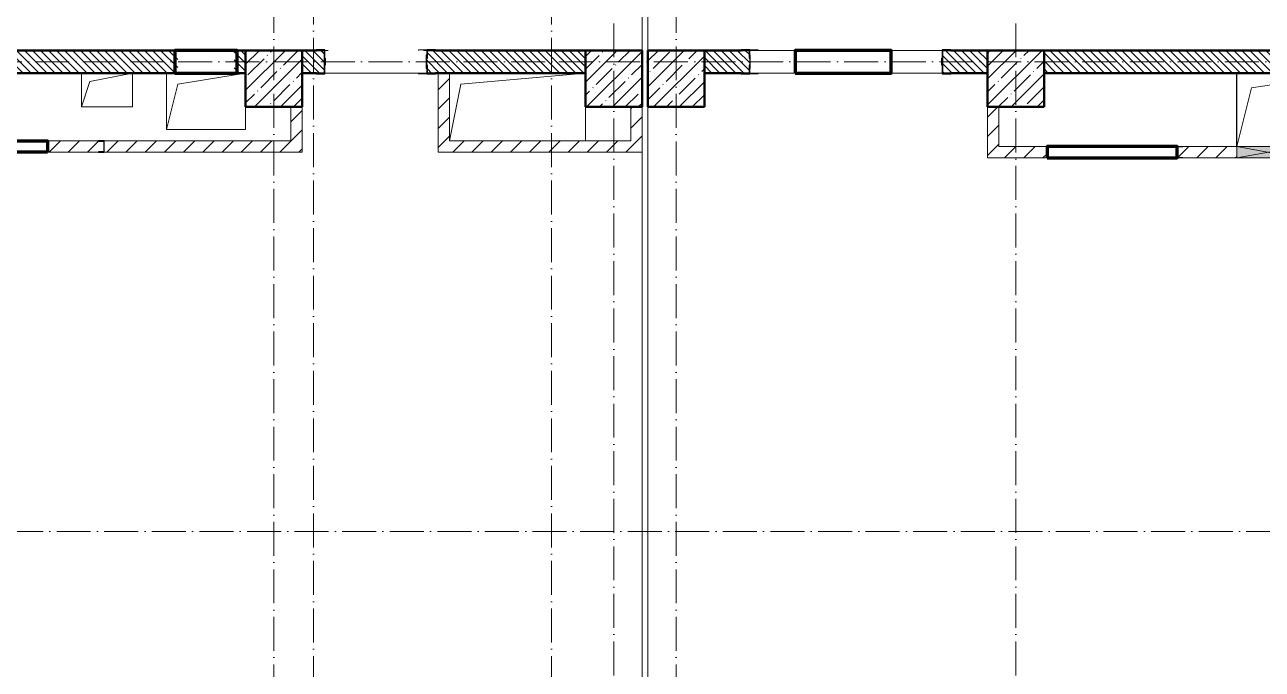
# Model space of a CAD drawing. Header units: millimetres. Extents: x -356862 to 418287, y 0 to 839748.
# Drawn here: x 50808 to 61733, y 459628 to 465324 of the extents above; entities that cross this region are included whole.
import ezdxf

# ---------------------------------------------------------------- set-up
doc = ezdxf.new("R2010")
doc.units = ezdxf.units.MM
doc.linetypes.add('50_200_ШТРИХ_1Т_ш5_п1_п1_', pattern=[700, 500, -100, 0, -100])
for name, color, linetype, lineweight in [('9.7) Заделка 956 шт', 6, 'Continuous', 158), ('A-DETL-GENF-OTLN', 7, 'Continuous', 9), ('A-FLOR-____-OTLN', 7, 'Continuous', 9), ('A-GENM-____-MCUT', 7, 'Continuous', 25), ('A-GENM-____-OTLN', 7, 'Continuous', 9), ('A-GENM-____-OTLN-1', 7, 'Continuous', 25), ('A-GLAZ-____-OTLN', 7, 'Continuous', 9), ('A-WALL-____-MCUT-2', 7, 'Continuous', 50), ('A-WALL-____-PATT-1', 7, 'Continuous', 9), ('A-WALL-FNSH-MCUT-1', 7, 'Continuous', 9), ('I-WALL-____-OTLN', 7, 'Continuous', 9), ('S-COLS-____-MCUT', 7, 'Continuous', 50), ('S-COLS-____-OTLN', 7, 'Continuous', 9), ('S-GRID-____-OTLN-1', 7, '50_200_ШТРИХ_1Т_ш5_п1_п1_', 9)]:
    doc.layers.add(name, color=color, linetype=linetype, lineweight=lineweight)
pattern_1 = [(135, (-15591.663, 459015.94), (-35.35534, -35.35534), [])]
pattern_2 = [(45, (-15591.66, 459015.94), (-84.85281, 84.85281), [])]

# ---------------------------------------------------------------- blocks, each defined once
blk = doc.blocks.new('BSC_Колонна _Прямоугольная - 500х500-V56-АР1_План отверстий 2 этажа в осях 1-64_А-ГГ')
at = {"layer": 'S-COLS-____-OTLN'}
h = blk.add_hatch(dxfattribs=at)
h.set_pattern_fill('FP_85', color=256, style=0, pattern_type=2)
h.set_pattern_definition([(45, (-68600, -5831.04), (-114.04925, 114.04925), []), (45, (-68485.95, -5831.04), (-114.04925, 114.04925), [201.613, -40.323, 3.353, -36.97])])
h.paths.add_polyline_path([(-250, -250), (250, -250), (250, 250), (-250, 250)], flags=0)
at = {"layer": 'S-COLS-____-MCUT'}
for p, q in [((250, 250), (-250, 250)), ((-250, 250), (-250, -250)), ((250, -250), (250, 250)), ((-250, -250), (250, -250))]:
    blk.add_line(p, q, dxfattribs=at)
blk = doc.blocks.new('BSC_Колонна _Прямоугольная - 500х500-V58-АР1_План отверстий 2 этажа в осях 1-64_А-ГГ')
at = {"layer": 'S-COLS-____-OTLN'}
h = blk.add_hatch(dxfattribs=at)
h.set_pattern_fill('FP_87', color=256, style=0, pattern_type=2)
h.set_pattern_definition([(45, (-75150, -5831.04), (-114.04925, 114.04925), []), (45, (-75035.95, -5831.04), (-114.04925, 114.04925), [201.613, -40.323, 3.353, -36.97])])
h.paths.add_polyline_path([(-250, -250), (250, -250), (250, 250), (-250, 250)], flags=0)
at = {"layer": 'S-COLS-____-MCUT'}
for p, q in [((250, 250), (-250, 250)), ((-250, 250), (-250, -250)), ((250, -250), (250, 250)), ((-250, -250), (250, -250))]:
    blk.add_line(p, q, dxfattribs=at)
blk = doc.blocks.new('BSC_Колонна _Прямоугольная - 500х500-V113-АР1_План отверстий 2 этажа в осях 1-64_А-ГГ')
at = {"layer": 'S-COLS-____-OTLN'}
h = blk.add_hatch(dxfattribs=at)
h.set_pattern_fill('FP_142', color=256, style=0, pattern_type=2)
h.set_pattern_definition([(45, (-71600, -5831.04), (-114.04925, 114.04925), []), (45, (-71485.95, -5831.04), (-114.04925, 114.04925), [201.613, -40.323, 3.353, -36.97])])
h.paths.add_polyline_path([(-250, -250), (250, -250), (250, 250), (-250, 250)], flags=0)
at = {"layer": 'S-COLS-____-MCUT'}
for p, q in [((250, 250), (-250, 250)), ((-250, 250), (-250, -250)), ((250, -250), (250, 250)), ((-250, -250), (250, -250))]:
    blk.add_line(p, q, dxfattribs=at)
blk = doc.blocks.new('BSC_Колонна _Прямоугольная - 500х500-V131-АР1_План отверстий 2 этажа в осях 1-64_А-ГГ')
at = {"layer": 'S-COLS-____-OTLN'}
h = blk.add_hatch(dxfattribs=at)
h.set_pattern_fill('FP_161', color=256, style=0, pattern_type=2)
h.set_pattern_definition([(45, (-72150, -5831.04), (-114.04925, 114.04925), []), (45, (-72035.95, -5831.04), (-114.04925, 114.04925), [201.613, -40.323, 3.353, -36.97])])
h.paths.add_polyline_path([(-250, -250), (250, -250), (250, 250), (-250, 250)], flags=0)
at = {"layer": 'S-COLS-____-MCUT'}
for p, q in [((250, 250), (-250, 250)), ((-250, 250), (-250, -250)), ((250, -250), (250, 250)), ((-250, -250), (250, -250))]:
    blk.add_line(p, q, dxfattribs=at)
blk = doc.blocks.new('Фахверк_СКБ_Уголок - 200_3960_зеркало-28268689-АР1_План отверстий 2 этажа в осях 1-64_А-ГГ')
at = {"layer": 'A-GENM-____-MCUT'}
for p, q in [((200, 156), (125, 156)), ((125, 156), (125, 81)), ((131, 81), (131, 150)), ((131, 150), (200, 150)), ((200, 150), (200, 156)), ((125, 81), (131, 81)), ((131, 19), (125, 19)), ((125, 19), (125, -56)), ((131, -50), (131, 19)), ((125, -56), (200, -56)), ((200, -50), (131, -50)), ((200, -56), (200, -50))]:
    blk.add_line(p, q, dxfattribs=at)
blk = doc.blocks.new('Фахверк_СКБ_Уголок - 200_3960-28268576-АР1_План отверстий 2 этажа в осях 1-64_А-ГГ')
at = {"layer": 'A-GENM-____-MCUT'}
for p, q in [((200, 156), (125, 156)), ((125, 156), (125, 81)), ((131, 81), (131, 150)), ((131, 150), (200, 150)), ((200, 150), (200, 156)), ((125, 81), (131, 81)), ((131, 19), (125, 19)), ((125, 19), (125, -56)), ((131, -50), (131, 19)), ((125, -56), (200, -56)), ((200, -50), (131, -50)), ((200, -56), (200, -50))]:
    blk.add_line(p, q, dxfattribs=at)
blk = doc.blocks.new('154_Стойка_СКБ_Уголок - СМ-2480_200-28346303-АР1_План отверстий 2 этажа в осях 1-64_А-ГГ')
at = {"layer": 'A-GENM-____-MCUT'}
for p, q in [((125, 156), (125, 81)), ((200, 156), (125, 156)), ((131, 81), (131, 150)), ((131, 150), (200, 150)), ((200, 150), (200, 156)), ((125, 81), (131, 81)), ((131, 19), (125, 19)), ((125, 19), (125, -56)), ((131, -50), (131, 19)), ((125, -56), (200, -56)), ((200, -50), (131, -50)), ((200, -56), (200, -50))]:
    blk.add_line(p, q, dxfattribs=at)
blk = doc.blocks.new('Стойка_Влож_Полоса боковая - Полоса-28213942-АР1_План отверстий 2 этажа в осях 1-64_А-ГГ')
at = {"layer": 'A-GENM-____-OTLN'}
for p, q in [((-5, 60), (0, 60)), ((-5, -60), (-5, 60)), ((0, 31), (0, -31)), ((0, -60), (-5, -60))]:
    blk.add_line(p, q, dxfattribs=at)
blk = doc.blocks.new('Стойка_Влож_Уголок_Опорный - Уголок-28213941-АР1_План отверстий 2 этажа в осях 1-64_А-ГГ')
at = {"layer": 'A-GENM-____-OTLN'}
for p, q in [((-212, -6), (-212, 0)), ((0, 0), (0, -6)), ((-212, -75), (-212, -6)), ((-212, -6), (-206, -6)), ((-212, -75), (-206, -75)), ((-6, -6), (0, -6)), ((-6, -75), (0, -75)), ((0, -6), (0, -75))]:
    blk.add_line(p, q, dxfattribs=at)
blk = doc.blocks.new('154_Фахверк_СКБ_Швеллер - Тип_100_3960-28494444-АР1_План отверстий 2 этажа в осях 1-64_А-ГГ')
at = {"layer": 'A-GENM-____-MCUT'}
for p, q in [((125, 50), (175, 50)), ((125, -50), (125, 50)), ((128, 47), (128, -47)), ((175, 47), (128, 47)), ((175, 50), (175, 47)), ((175, -50), (125, -50)), ((128, -47), (175, -47)), ((175, -47), (175, -50))]:
    blk.add_line(p, q, dxfattribs=at)
blk = doc.blocks.new('154_Фахверк_СКБ_Швеллер - Тип_100_3960-28318856-АР1_План отверстий 2 этажа в осях 1-64_А-ГГ')
at = {"layer": 'A-GENM-____-MCUT'}
for p, q in [((175, 50), (125, 50)), ((125, 50), (125, -50)), ((128, 47), (175, 47)), ((128, -47), (128, 47)), ((175, 47), (175, 50)), ((125, -50), (175, -50)), ((175, -47), (128, -47)), ((175, -50), (175, -47))]:
    blk.add_line(p, q, dxfattribs=at)
blk = doc.blocks.new('AR_Отверстие прямоугольное _в плите_ - AR_Отверстие прямоугольное _в плите_-30552548-АР1_План отверстий 2 этажа в осях 1-64_А-ГГ')
at = {"layer": 'A-GENM-____-OTLN'}
for p, q in [((-500, 200), (600, 300)), ((-600, -300), (-500, 200)), ((600, -300), (600, 0))]:
    blk.add_line(p, q, dxfattribs=at)
blk = doc.blocks.new('AR_Отверстие прямоугольное _в плите_ - AR_Отверстие прямоугольное _в плите_-30553029-АР1_План отверстий 2 этажа в осях 1-64_А-ГГ')
at = {"layer": 'A-GENM-____-OTLN'}
for p, q in [((-350, 250), (-350, -250)), ((-250, 150), (350, 250)), ((-350, -250), (-250, 150)), ((350, -250), (350, -50)), ((-350, -250), (350, -250))]:
    blk.add_line(p, q, dxfattribs=at)
blk = doc.blocks.new('AR_Отверстие прямоугольное _в плите_ - AR_Отверстие прямоугольное _в плите_-30552580-АР1_План отверстий 2 этажа в осях 1-64_А-ГГ')
at = {"layer": 'A-GENM-____-OTLN'}
for p, q in [((-500, 325), (-500, -325)), ((-370, 195), (500, 325)), ((-500, -325), (-370, 195))]:
    blk.add_line(p, q, dxfattribs=at)
blk = doc.blocks.new('AR_Отверстие прямоугольное _в плите_ - AR_Отверстие прямоугольное _в плите_-V184-АР1_План отверстий 2 этажа в осях 1-64_А-ГГ')
at = {"layer": 'A-GENM-____-OTLN'}
for p, q in [((-225, 150), (-225, -150)), ((-150, 75), (225, 150)), ((225, -150), (225, 150)), ((-225, -150), (-150, 75)), ((-225, -150), (225, -150))]:
    blk.add_line(p, q, dxfattribs=at)
blk = doc.blocks.new('AR_Отверстие прямоугольное _в стене_ - AR_Отверстие прямоугольное _в стене__ОВ-36863857-АР1_План отверстий 2 этажа в осях 1-64_А-ГГ')
at = {"layer": 'A-GLAZ-____-OTLN'}
blk.add_hatch(color=256, dxfattribs=at).paths.add_polyline_path([(275, 50), (-275, 50), (-275, -50), (275, -50)], flags=0)
at = {"layer": 'A-DETL-GENF-OTLN'}
for p, q in [((-275, -50), (-275, 50)), ((-275, 50), (275, 50)), ((275, 50), (-275, -50)), ((-275, 50), (275, -50)), ((275, 50), (-275, 50)), ((-275, 50), (-275, -50)), ((275, 50), (275, -50)), ((275, -50), (275, 50)), ((275, -50), (-275, -50)), ((-275, -50), (275, -50))]:
    blk.add_line(p, q, dxfattribs=at)
blk = doc.blocks.new('2этаж')
at = {"layer": 'S-GRID-____-OTLN-1', "color": 251, "ltscale": 0.6, "true_color": 0x636466}
for p, q in [((53358.3, 508896.9), (53358.3, 454533.3)), ((55458.3, 508896.9), (55458.3, 454750.2)), ((53008.3, 454750.2), (53008.3, 469166.5)), ((56008.3, 454533.3), (56008.3, 469166.5)), ((56558.3, 454750.2), (56558.3, 469166.5)), ((59558.3, 454533.3), (59558.3, 469166.5)), ((74727.1, 464997), (-20260.4, 464997)), ((88359, 460847), (-20260.4, 460847))]:
    blk.add_line(p, q, dxfattribs=at)

msp = doc.modelspace()

# ---------------------------------------------------------------- hatches: boundary and pattern name
at = {"layer": 'A-WALL-____-PATT-1'}
h = msp.add_hatch(dxfattribs=at)
h.set_pattern_fill('FP_6', color=256, style=0, pattern_type=2)
h.set_pattern_definition(pattern_1)
h.paths.add_polyline_path([(52658.3366, 464896.983), (52758.3366, 464896.983), (52758.3366, 465096.983), (52658.3366, 465096.983), (52658.3366, 464902.8653)], flags=0)
h.paths.add_polyline_path([(52158.3366, 464896.983), (52158.3366, 465096.983), (49364.3366, 465096.63), (49364.3366, 465027.983), (49358.3366, 465027.983), (49358.3366, 464965.983), (49364.3366, 464965.983), (49364.3366, 464896.983), (51558.29, 464896.983)], flags=0)
h.paths.add_polyline_path([(47583.3366, 464896.983), (47652.3366, 464896.983), (47652.3366, 464965.983), (47658.3366, 464965.983), (47658.3366, 465027.983), (47652.3366, 465027.983), (47652.3366, 465096.983), (47258.3366, 465096.983), (47258.3366, 464896.983)], flags=0)
h = msp.add_hatch(dxfattribs=at)
h.set_pattern_fill('FP_6', color=256, style=0, pattern_type=2)
h.set_pattern_definition(pattern_1)
h.paths.add_polyline_path([(54433.3366, 464896.983), (55758.3366, 464896.983), (55758.3366, 465096.983), (54364.3366, 465096.983), (54364.3366, 465027.983), (54358.3366, 465027.983), (54358.3366, 464965.983), (54364.3366, 464965.983), (54364.3366, 464896.983)], flags=0)
h.paths.add_polyline_path([(53383.3366, 464896.983), (53452.3366, 464896.983), (53452.3366, 464965.983), (53458.3366, 464965.983), (53458.3366, 465027.983), (53452.3366, 465027.983), (53452.3366, 465096.983), (53258.3366, 465096.983), (53258.3366, 464896.983), (53325.7543, 464896.983)], flags=0)
h = msp.add_hatch(dxfattribs=at)
h.set_pattern_fill('FP_6', color=256, style=0, pattern_type=2)
h.set_pattern_definition(pattern_1)
h.paths.add_polyline_path([(59114.3366, 464896.983), (59308.3366, 464896.983), (59308.3366, 465096.983), (58914.3366, 465096.983), (58914.3366, 465027.983), (58908.3366, 465027.983), (58908.3366, 464965.983), (58914.3366, 464965.983), (58914.3366, 464896.983), (58983.3366, 464896.983)], flags=0)
h.paths.add_polyline_path([(56808.3366, 464896.983), (57202.3366, 464896.983), (57202.3366, 464965.983), (57208.3366, 464965.983), (57208.3366, 465027.983), (57202.3366, 465027.983), (57202.3366, 465096.983), (56808.3366, 465096.983), (56808.3366, 464936.983)], flags=0)
h = msp.add_hatch(dxfattribs=at)
h.set_pattern_fill('FP_6', color=256, style=0, pattern_type=2)
h.set_pattern_definition(pattern_1)
h.paths.add_polyline_path([(64414.3366, 464896.983), (65558.3366, 464896.983), (65558.3366, 465096.983), (64414.3366, 465096.983), (64414.3366, 465027.983), (64408.3366, 465027.983), (64408.3366, 464965.983), (64414.3366, 464965.983), (64414.3366, 464898.0264)], flags=0)
h.paths.add_polyline_path([(63483.3366, 464896.983), (63702.3366, 464896.983), (63702.3366, 464965.983), (63708.3366, 464965.983), (63708.3366, 465027.983), (63702.3366, 465027.983), (63702.3366, 465096.983), (63414.3366, 465096.983), (63414.3366, 465027.983), (63408.3366, 465027.983), (63408.3366, 464965.983), (63414.3366, 464965.983), (63414.3366, 464896.983)], flags=0)
h.paths.add_polyline_path([(62163.0757, 464896.983), (62702.3366, 464896.983), (62702.3366, 464965.983), (62708.3366, 464965.983), (62708.3366, 465027.983), (62702.3366, 465027.983), (62702.3366, 465096.983), (59808.3366, 465096.983), (59808.3366, 464896.983)], flags=0)
h = msp.add_hatch(dxfattribs=at)
h.set_pattern_fill('FP_4', color=256, style=0, pattern_type=2)
h.set_pattern_definition(pattern_2)
h.paths.add_polyline_path([(54558.3366, 464296.983), (54558.3366, 464896.983), (54458.3366, 464896.983), (54458.3366, 464296.983)], flags=0)
h = msp.add_hatch(dxfattribs=at)
h.set_pattern_fill('FP_4', color=256, style=0, pattern_type=2)
h.set_pattern_definition(pattern_2)
h.paths.add_polyline_path([(53258.3366, 464296.983), (53258.3366, 464596.983), (53158.3366, 464596.983), (53158.3366, 464296.983)], flags=0)
h = msp.add_hatch(dxfattribs=at)
h.set_pattern_fill('FP_4', color=256, style=0, pattern_type=2)
h.set_pattern_definition(pattern_2)
h.paths.add_polyline_path([(56258.3366, 464296.983), (56258.3366, 464596.983), (56158.3366, 464596.983), (56158.3366, 464296.983)], flags=0)
h = msp.add_hatch(dxfattribs=at)
h.set_pattern_fill('FP_4', color=256, style=0, pattern_type=2)
h.set_pattern_definition(pattern_2)
h.paths.add_polyline_path([(59408.3366, 464246.983), (59408.3366, 464596.983), (59308.3366, 464596.983), (59308.3366, 464246.983)], flags=0)
h = msp.add_hatch(dxfattribs=at)
h.set_pattern_fill('FP_4', color=256, style=0, pattern_type=2)
h.set_pattern_definition(pattern_2)
h.paths.add_polyline_path([(53258.3366, 464196.983), (53258.3366, 464296.983), (51508.3366, 464296.983), (51508.3366, 464196.983), (51558.29, 464196.983)], flags=0)
h.paths.add_polyline_path([(51458.3366, 464196.983), (51458.3366, 464199.983), (51505.3366, 464199.983), (51505.3366, 464293.983), (51458.3366, 464293.983), (51458.3366, 464296.983), (51008.3366, 464296.983), (51008.3366, 464196.983)], flags=0)
h = msp.add_hatch(dxfattribs=at)
h.set_pattern_fill('FP_4', color=256, style=0, pattern_type=2)
h.set_pattern_definition(pattern_2)
h.paths.add_polyline_path([(56258.3366, 464196.983), (56258.3366, 464296.983), (54458.3366, 464296.983), (54458.3366, 464196.983), (55093.2185, 464196.983)], flags=0)
h = msp.add_hatch(dxfattribs=at)
h.set_pattern_fill('FP_4', color=256, style=0, pattern_type=2)
h.set_pattern_definition(pattern_2)
h.paths.add_polyline_path([(64508.3366, 464146.983), (64508.3366, 464246.983), (62058.3366, 464246.983), (62058.3366, 464146.983), (63930.54, 464146.983)], flags=0)
h.paths.add_polyline_path([(59308.3366, 464146.983), (59833.3366, 464146.983), (59833.3366, 464246.983), (59308.3366, 464246.983)], flags=0)
h.paths.add_polyline_path([(61508.3366, 464146.983), (61508.3366, 464246.983), (61033.3366, 464246.983), (61033.3366, 464243.983), (60986.3366, 464243.983), (60986.3366, 464149.983), (61033.3366, 464149.983), (61033.3366, 464146.983)], flags=0)

# ---------------------------------------------------------------- linework, layer by layer
msp.add_line((61508.3366, 464246.983), (61508.3366, 464896.983))
at = {"layer": '9.7) Заделка 956 шт'}
for points in [[(52133.3366, 464896.983), (52683.3366, 464896.983), (52683.3366, 465096.983), (52133.3366, 465096.983)], [(57608.3366, 464896.983), (58458.3366, 464896.983), (58458.3366, 465096.983), (57608.3366, 465096.983)], [(51008.3366, 464196.983), (49808.3366, 464196.983), (49808.3366, 464296.983), (51008.3366, 464296.983)], [(59833.3366, 464146.983), (60983.3366, 464146.983), (60983.3366, 464246.983), (59833.3366, 464246.983)]]:
    msp.add_lwpolyline(points, close=True, dxfattribs=at)
at = {"layer": 'A-FLOR-____-OTLN'}
for p, q in [((56258.3366, 465096.983), (56258.3366, 467996.983)), ((56308.3366, 467996.983), (56308.3366, 465096.983)), ((51308.3366, 464596.983), (51308.3366, 464896.983)), ((51758.3366, 464896.983), (51758.3366, 464596.983)), ((52058.3366, 464396.983), (52058.3366, 464896.983)), ((51758.3366, 464596.983), (51308.3366, 464596.983)), ((52758.3366, 464596.983), (52758.3366, 464396.983)), ((55758.3366, 464596.983), (55758.3366, 464296.983)), ((56308.3366, 464596.983), (56308.3366, 457596.983)), ((52758.3366, 464396.983), (52058.3366, 464396.983)), ((56258.3366, 457596.983), (56258.3366, 464196.983))]:
    msp.add_line(p, q, dxfattribs=at)
at = {"layer": 'A-WALL-____-MCUT-2'}
for p, q in [((52158.3366, 465096.983), (49433.3366, 465096.983)), ((52758.3366, 465096.983), (52658.3366, 465096.983)), ((53383.3366, 465096.983), (53258.3366, 465096.983)), ((55758.3366, 465096.983), (54433.3366, 465096.983)), ((57133.3366, 465096.983), (56808.3366, 465096.983)), ((59308.3366, 465096.983), (58983.3366, 465096.983)), ((62633.3366, 465096.983), (59808.3366, 465096.983)), ((53458.3366, 464965.983), (53458.3366, 465027.983)), ((58908.3366, 465027.983), (58908.3366, 464965.983)), ((49433.3366, 464896.983), (52158.3366, 464896.983)), ((52658.3366, 464896.983), (52758.3366, 464896.983)), ((53258.3366, 464896.983), (53383.3366, 464896.983)), ((54433.3366, 464896.983), (55758.3366, 464896.983)), ((56808.3366, 464896.983), (57133.3366, 464896.983)), ((58983.3366, 464896.983), (59308.3366, 464896.983)), ((59808.3366, 464896.983), (62633.3366, 464896.983))]:
    msp.add_line(p, q, dxfattribs=at)
at = {"layer": 'A-WALL-FNSH-MCUT-1'}
for p, q in [((54458.3366, 464896.983), (54458.3366, 464196.983)), ((54558.3366, 464296.983), (54558.3366, 464896.983)), ((53158.3366, 464596.983), (53158.3366, 464296.983)), ((53258.3366, 464196.983), (53258.3366, 464596.983)), ((56158.3366, 464596.983), (56158.3366, 464296.983)), ((56258.3366, 464196.983), (56258.3366, 464596.983)), ((59308.3366, 464596.983), (59308.3366, 464146.983)), ((59408.3366, 464246.983), (59408.3366, 464596.983)), ((51458.3366, 464296.983), (51008.3366, 464296.983)), ((53158.3366, 464296.983), (51508.3366, 464296.983)), ((56158.3366, 464296.983), (54558.3366, 464296.983)), ((59833.3366, 464246.983), (59408.3366, 464246.983)), ((61508.3366, 464246.983), (61033.3366, 464246.983)), ((51008.3366, 464196.983), (51458.3366, 464196.983)), ((51508.3366, 464196.983), (53258.3366, 464196.983)), ((54458.3366, 464196.983), (56258.3366, 464196.983)), ((59308.3366, 464146.983), (59833.3366, 464146.983)), ((61033.3366, 464146.983), (61508.3366, 464146.983))]:
    msp.add_line(p, q, dxfattribs=at)
at = {"layer": 'I-WALL-____-OTLN'}
for p, q in [((53458.3366, 465096.983), (53488.3366, 465096.983)), ((54328.3366, 465096.983), (54358.3366, 465096.983)), ((57208.3366, 465096.983), (57958.3366, 465096.983)), ((58358.3366, 465096.983), (58908.3366, 465096.983)), ((54358.3366, 464896.983), (53458.3366, 464896.983)), ((57958.3366, 464896.983), (57208.3366, 464896.983)), ((58908.3366, 464896.983), (58358.3366, 464896.983))]:
    msp.add_line(p, q, dxfattribs=at)
at = {"layer": 'S-GRID-____-OTLN-1', "color": 251, "ltscale": 0.6, "true_color": 0x636466}
for p, q in [((53358.3366, 508896.9006), (53358.3366, 454533.3346)), ((53358.3366, 508896.9006), (53358.3366, 454533.3346)), ((55458.3366, 508896.9006), (55458.3366, 454750.1743)), ((55458.3366, 508896.9006), (55458.3366, 454750.1743)), ((53008.3366, 454750.1743), (53008.3366, 469166.4803)), ((53008.3366, 454750.1743), (53008.3366, 469166.4803)), ((56008.3366, 454533.3346), (56008.3366, 469166.4803)), ((56008.3366, 454533.3346), (56008.3366, 469166.4803)), ((56558.3366, 454750.1743), (56558.3366, 469166.4803)), ((56558.3366, 454750.1743), (56558.3366, 469166.4803)), ((59558.3366, 454533.3346), (59558.3366, 469166.4803)), ((59558.3366, 454533.3346), (59558.3366, 469166.4803)), ((74727.1239, 464996.983), (-20260.4336, 464996.983)), ((74727.1239, 464996.983), (-20260.4336, 464996.983)), ((88358.9537, 460846.983), (-20260.4336, 460846.983)), ((88358.9537, 460846.983), (-20260.4336, 460846.983))]:
    msp.add_line(p, q, dxfattribs=at)

# ---------------------------------------------------------------- block references
at = {"color": 18, "true_color": 0x000000}
msp.add_blockref('2этаж', (0, 0), dxfattribs=at)
msp.add_blockref('AR_Отверстие прямоугольное _в плите_ - AR_Отверстие прямоугольное _в плите_-30552580-АР1_План отверстий 2 этажа в осях 1-64_А-ГГ', (62008.3366, 464571.983))
at = {"rotation": 180}
msp.add_blockref('AR_Отверстие прямоугольное _в стене_ - AR_Отверстие прямоугольное _в стене__ОВ-36863857-АР1_План отверстий 2 этажа в осях 1-64_А-ГГ', (61783.3366, 464196.983), dxfattribs=at)
at = {"layer": 'A-GENM-____-OTLN'}
for name, p, rotation in [('Стойка_Влож_Уголок_Опорный - Уголок-28213941-АР1_План отверстий 2 этажа в осях 1-64_А-ГГ', (54358.3366, 464890.983), 269.9999999999995), ('Стойка_Влож_Уголок_Опорный - Уголок-28213941-АР1_План отверстий 2 этажа в осях 1-64_А-ГГ', (57208.3366, 465102.983), 89.99999999999955), ('Стойка_Влож_Полоса боковая - Полоса-28213942-АР1_План отверстий 2 этажа в осях 1-64_А-ГГ', (57208.3366, 464996.983), 180)]:
    msp.add_blockref(name, p, dxfattribs=dict(at, rotation=rotation))
for name, p in [('Стойка_Влож_Полоса боковая - Полоса-28213942-АР1_План отверстий 2 этажа в осях 1-64_А-ГГ', (54358.3366, 464996.983)), ('AR_Отверстие прямоугольное _в плите_ - AR_Отверстие прямоугольное _в плите_-V184-АР1_План отверстий 2 этажа в осях 1-64_А-ГГ', (51533.3366, 464746.983)), ('AR_Отверстие прямоугольное _в плите_ - AR_Отверстие прямоугольное _в плите_-30553029-АР1_План отверстий 2 этажа в осях 1-64_А-ГГ', (52408.3366, 464646.983)), ('AR_Отверстие прямоугольное _в плите_ - AR_Отверстие прямоугольное _в плите_-30552548-АР1_План отверстий 2 этажа в осях 1-64_А-ГГ', (55158.3366, 464596.983))]:
    msp.add_blockref(name, p, dxfattribs=at)
at = {"layer": 'A-GENM-____-OTLN-1', "rotation": 180}
for name, p in [('Фахверк_СКБ_Уголок - 200_3960_зеркало-28268689-АР1_План отверстий 2 этажа в осях 1-64_А-ГГ', (53583.3366, 465046.983)), ('154_Стойка_СКБ_Уголок - СМ-2480_200-28346303-АР1_План отверстий 2 этажа в осях 1-64_А-ГГ', (57333.3366, 465046.983)), ('154_Фахверк_СКБ_Швеллер - Тип_100_3960-28318856-АР1_План отверстий 2 этажа в осях 1-64_А-ГГ', (51633.3366, 464246.983))]:
    msp.add_blockref(name, p, dxfattribs=at)
at = {"layer": 'A-GENM-____-OTLN-1'}
for name, p in [('154_Стойка_СКБ_Уголок - СМ-2480_200-28346303-АР1_План отверстий 2 этажа в осях 1-64_А-ГГ', (54233.3366, 464946.983)), ('Фахверк_СКБ_Уголок - 200_3960-28268576-АР1_План отверстий 2 этажа в осях 1-64_А-ГГ', (58783.3366, 464946.983)), ('154_Фахверк_СКБ_Швеллер - Тип_100_3960-28494444-АР1_План отверстий 2 этажа в осях 1-64_А-ГГ', (60858.3366, 464196.983))]:
    msp.add_blockref(name, p, dxfattribs=at)
at = {"layer": 'S-COLS-____-OTLN'}
for name, p in [('BSC_Колонна _Прямоугольная - 500х500-V56-АР1_План отверстий 2 этажа в осях 1-64_А-ГГ', (53008.3366, 464846.983)), ('BSC_Колонна _Прямоугольная - 500х500-V113-АР1_План отверстий 2 этажа в осях 1-64_А-ГГ', (56008.3366, 464846.983)), ('BSC_Колонна _Прямоугольная - 500х500-V131-АР1_План отверстий 2 этажа в осях 1-64_А-ГГ', (56558.3366, 464846.983)), ('BSC_Колонна _Прямоугольная - 500х500-V58-АР1_План отверстий 2 этажа в осях 1-64_А-ГГ', (59558.3366, 464846.983))]:
    msp.add_blockref(name, p, dxfattribs=at)

doc.saveas('drawing.dxf')
